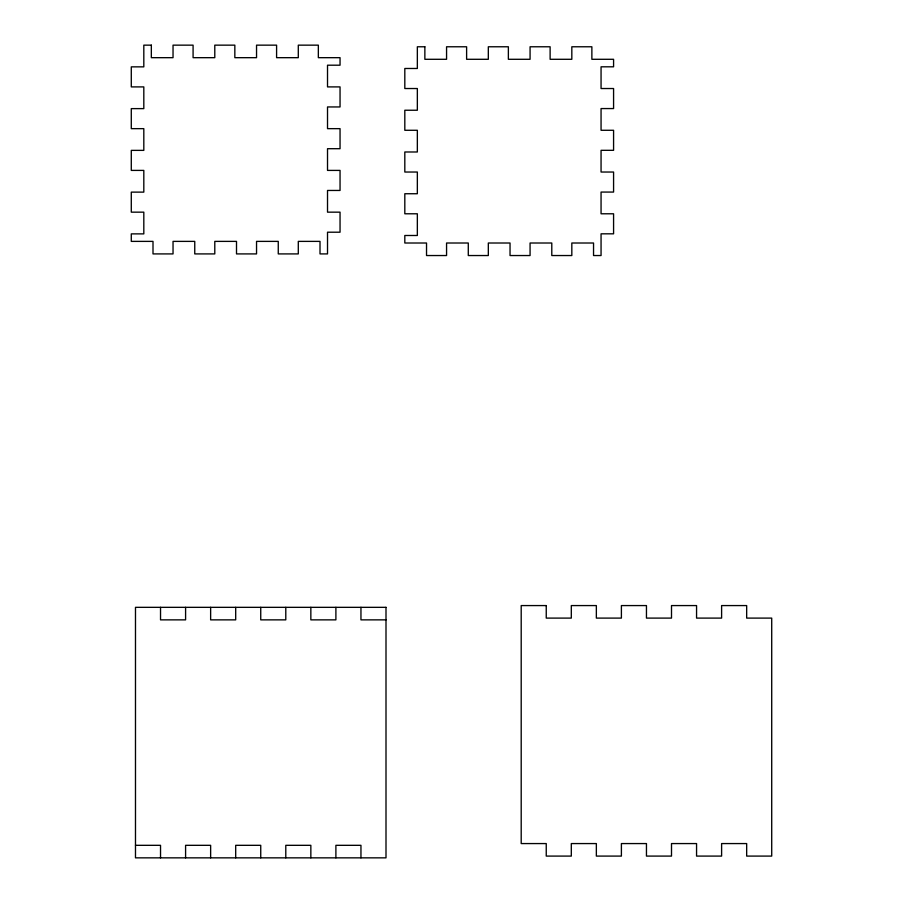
<?xml version="1.0" encoding="UTF-8"?>
<svg xmlns="http://www.w3.org/2000/svg" width="903" height="903" viewBox="0 0 903 903"><rect width="100%" height="100%" fill="white"/><g stroke="black" fill="none" stroke-linecap="round" stroke-linejoin="round"><path stroke-width="1.35" d="M385.999 619.864L360.952 619.864L360.952 607.335M135.484 845.321L160.531 845.321L160.531 857.85M360.952 857.85L360.952 845.321L335.893 845.321L335.893 857.85M335.893 607.335L335.893 619.864L310.846 619.864L310.846 607.335M310.846 857.85L310.846 845.321L285.788 845.321L285.788 857.85M285.788 607.335L285.788 619.864L260.741 619.864L260.741 607.335M260.741 857.85L260.741 845.321L235.694 845.321L235.694 857.85M235.694 607.335L235.694 619.864L210.636 619.864L210.636 607.335M210.636 857.85L210.636 845.321L185.589 845.321L185.589 857.85M185.589 607.335L185.589 619.864L160.531 619.864L160.531 607.335M151.332 45.15L143.814 45.15L143.814 66.856L131.285 66.856L131.285 86.902L143.814 86.902L143.814 108.62L131.285 108.62L131.285 128.655L143.814 128.655L143.814 150.372L131.285 150.372L131.285 170.407L143.814 170.407L143.814 192.125L131.285 192.125L131.285 212.16L143.814 212.16L143.814 233.877L131.285 233.877L131.285 241.383L153.002 241.383L153.002 253.912L173.037 253.912L173.037 241.383L194.755 241.383L194.755 253.912L214.79 253.912L214.79 241.383L236.507 241.383L236.507 253.912L256.542 253.912L256.542 241.383L278.259 241.383L278.259 253.912L298.295 253.912L298.295 241.383L320.012 241.383L320.012 253.912L327.518 253.912L327.518 232.206L340.047 232.206L340.047 212.16L327.518 212.16L327.518 190.454L340.047 190.454L340.047 170.407L327.518 170.407L327.518 148.702L340.047 148.702L340.047 128.655L327.518 128.655L327.518 106.949L340.047 106.949L340.047 86.902L327.518 86.902L327.518 65.197L340.047 65.197L340.047 57.679L318.341 57.679L318.341 45.15L298.295 45.15L298.295 57.679L276.589 57.679L276.589 45.15L256.542 45.15L256.542 57.679L234.836 57.679L234.836 45.15L214.79 45.15L214.79 57.679L193.084 57.679L193.084 45.15L173.037 45.15L173.037 57.679L151.332 57.679L151.332 45.15M424.861 46.775L417.344 46.775L417.344 68.481L404.815 68.481L404.815 88.528L417.344 88.528L417.344 110.234L404.815 110.234L404.815 130.28L417.344 130.28L417.344 151.986L404.815 151.986L404.815 172.033L417.344 172.033L417.344 193.739L404.815 193.739L404.815 213.785L417.344 213.785L417.344 235.491L404.815 235.491L404.815 243.009L426.532 243.009L426.532 255.538L446.567 255.538L446.567 243.009L468.285 243.009L468.285 255.538L488.32 255.538L488.32 243.009L510.037 243.009L510.037 255.538L530.072 255.538L530.072 243.009L551.789 243.009L551.789 255.538L571.825 255.538L571.825 243.009L593.542 243.009L593.542 255.538L601.059 255.538L601.059 233.821L613.577 233.821L613.577 213.785L601.059 213.785L601.059 192.068L613.577 192.068L613.577 172.033L601.059 172.033L601.059 150.316L613.577 150.316L613.577 130.28L601.059 130.28L601.059 108.563L613.577 108.563L613.577 88.528L601.059 88.528L601.059 66.811L613.577 66.811L613.577 59.293L591.871 59.293L591.871 46.775L571.825 46.775L571.825 59.293L550.119 59.293L550.119 46.775L530.072 46.775L530.072 59.293L508.366 59.293L508.366 46.775L488.32 46.775L488.32 59.293L466.614 59.293L466.614 46.775L446.567 46.775L446.567 59.293L424.861 59.293L424.861 46.775M546.247 605.574L521.2 605.574L521.2 843.571L546.247 843.571L546.247 856.089L571.306 856.089L571.306 843.571L596.352 843.571L596.352 856.089L621.399 856.089L621.399 843.571L646.458 843.571L646.458 856.089L671.505 856.089L671.505 843.571L696.563 843.571L696.563 856.089L721.61 856.089L721.61 843.571L746.668 843.571L746.668 856.089L771.715 856.089L771.715 618.103L746.668 618.103L746.668 605.574L721.61 605.574L721.61 618.103L696.563 618.103L696.563 605.574L671.505 605.574L671.505 618.103L646.458 618.103L646.458 605.574L621.399 605.574L621.399 618.103L596.352 618.103L596.352 605.574L571.306 605.574L571.306 618.103L546.247 618.103L546.247 605.574M385.999 607.335L135.484 607.335L135.484 857.85L385.999 857.85L385.999 607.335"/></g></svg>
